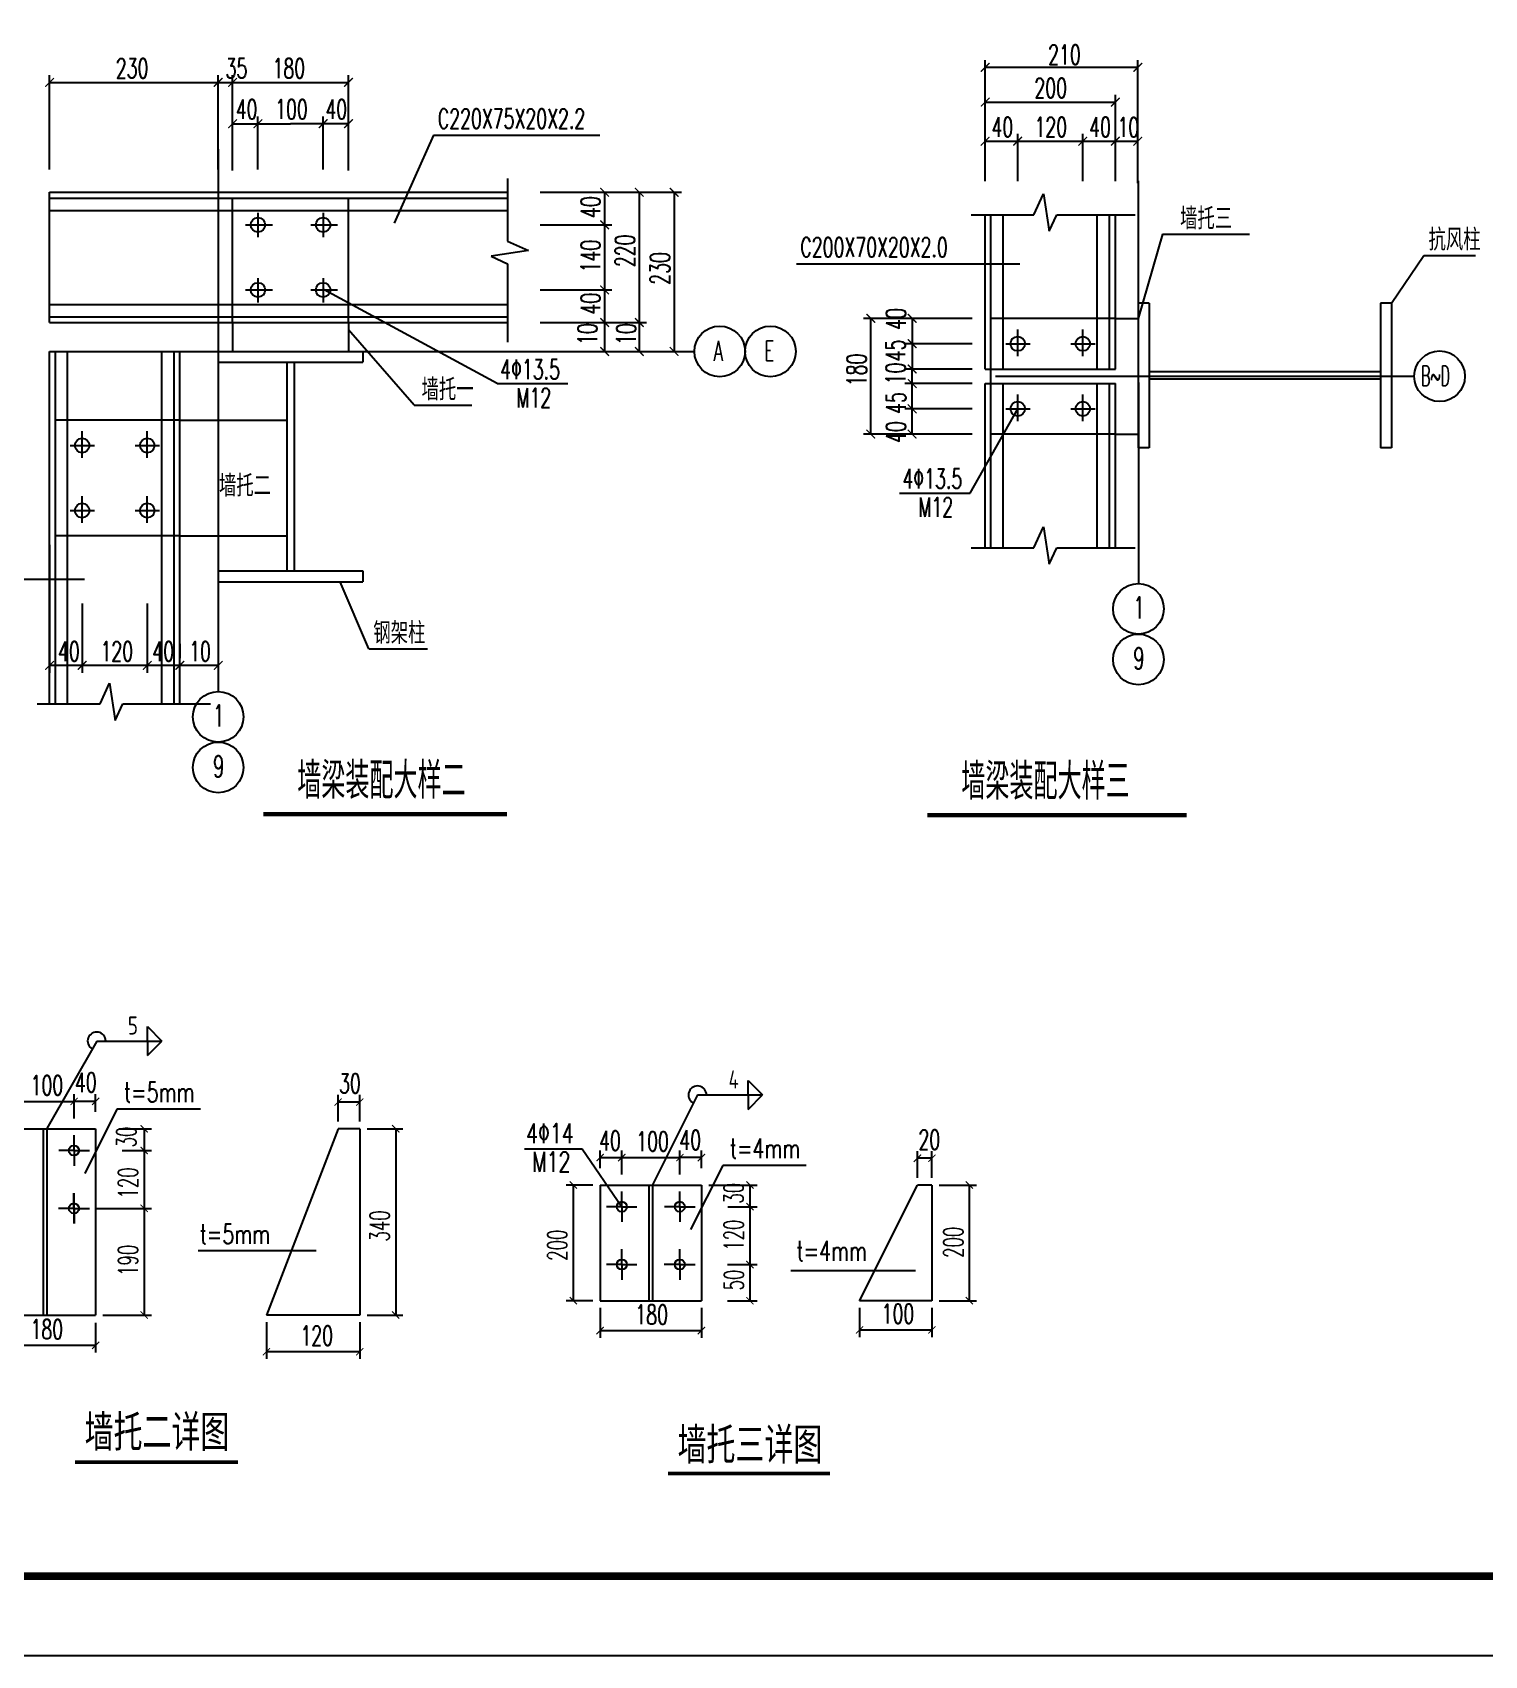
# Model space of a CAD drawing. Extents: x -307088 to 5640332, y -3541089 to -2181377.
# Drawn here: x 5549745 to 5577179, y -3476089 to -3445414 of the extents above; entities that cross this region are included whole.
import ezdxf
from ezdxf.enums import TextEntityAlignment as Align

# ---------------------------------------------------------------- set-up
doc = ezdxf.new("R2010")
doc.units = 0
doc.header["$LTSCALE"] = 100
doc.header["$MEASUREMENT"] = 0
for name, pattern in [('2', [1850, 1200, -300, 50, -300]), ('ACAD_ISO02W100', [15, 12, -3]), ('HIDDEN', [0.375, 0.25, -0.125]), ('HIDDENX2', [19.05, 12.7, -6.35])]:
    doc.linetypes.add(name, pattern=pattern)
doc.layers.get('0').update_dxf_attribs({"linetype": 'CONTINUOUS'})
doc.layers.get('DEFPOINTS').update_dxf_attribs({"linetype": 'CONTINUOUS'})
for name, color, linetype in [('10', 7, 'CONTINUOUS'), ('LAYER1', 7, 'CONTINUOUS'), ('PUB_TITLE', 4, 'CONTINUOUS'), ('轴线__点划线', 253, '2')]:
    doc.layers.add(name, color=color, linetype=linetype)
doc.styles.add('_HZTXT', font='tssdeng.shx', dxfattribs={"width": 0.8, "bigfont": 'HZTXT.shx'})
doc.styles.add('_SIMPLEX', font='SIMPLEX.shx', dxfattribs={"width": 0.8})
doc.styles.add('_SIMPLEX1', font='SIMPLEX1.shx', dxfattribs={"width": 0.6})
doc.styles.add('FS', font='romanc.shx', dxfattribs={"width": 0.7, "height": 400, "bigfont": 'tssdchn.shx'})
doc.styles.add('HZTXT', font='pdatxt.shx', dxfattribs={"width": 0.75, "bigfont": 'tssdchn.shx'})
doc.styles.get("Standard").update_dxf_attribs({"font": 'tssdeng.shx', "height": 3, "bigfont": 'tssdchn.shx'})

msp = doc.modelspace()

# ---------------------------------------------------------------- linework, layer by layer
at = {"color": 3, "linetype": 'ByBlock'}
for p, q in [((5567744.2, -3446678.9), (5567744.2, -3445935.9)), ((5570628, -3448216.2), (5570628, -3445935.9)), ((5550068.2, -3448004.8), (5550068.2, -3446220.7)), ((5553253.9, -3448004.8), (5553253.9, -3446220.7)), ((5553527.3, -3448004.8), (5553527.3, -3446220.7)), ((5553527.3, -3448025.4), (5553527.3, -3446220.7)), ((5555714.3, -3448025.4), (5555714.3, -3446220.7)), ((5567744.2, -3446072.6), (5570628, -3446072.6)), ((5550068.2, -3446357.3), (5553527.3, -3446357.3)), ((5553527.3, -3446357.3), (5555714.3, -3446357.3)), ((5567744.2, -3447799.8), (5567744.2, -3446594)), ((5570204.5, -3447799.8), (5570204.5, -3446594)), ((5567744.2, -3446730.7), (5570204.5, -3446730.7)), ((5570204.5, -3447668), (5570204.5, -3446678.1)), ((5570628, -3448262.9), (5570628, -3446678.1)), ((5550068.2, -3448004.8), (5550068.2, -3447001.9)), ((5553527.3, -3448004.8), (5553527.3, -3447001.9)), ((5553527.3, -3448025.4), (5553527.3, -3447001.9)), ((5553527.3, -3447138.6), (5554005.7, -3447138.6)), ((5554005.7, -3448004.8), (5554005.7, -3447001.9)), ((5554005.7, -3447138.6), (5554620.8, -3447138.6)), ((5555235.9, -3447138.6), (5554620.8, -3447138.6)), ((5555235.9, -3448004.8), (5555235.9, -3447001.9)), ((5555714.3, -3447138.6), (5555235.9, -3447138.6)), ((5555714.3, -3448025.4), (5555714.3, -3447001.9)), ((5567744.2, -3448222.7), (5567744.2, -3447332.2)), ((5567744.2, -3447468.9), (5568359.3, -3447468.9)), ((5568359.3, -3448141.6), (5568359.3, -3447332.2)), ((5568359.3, -3448222.7), (5568359.3, -3447332.2)), ((5568359.3, -3447468.9), (5569589.4, -3447468.9)), ((5569589.4, -3448222.7), (5569589.4, -3447332.2)), ((5569589.4, -3448141.6), (5569589.4, -3447332.2)), ((5569589.4, -3447468.9), (5570204.5, -3447468.9)), ((5570204.5, -3448222.7), (5570204.5, -3447332.2)), ((5570204.5, -3448222.7), (5570204.5, -3447332.2)), ((5570204.5, -3447468.9), (5570628, -3447468.9)), ((5570628, -3448262.9), (5570628, -3447332.2)), ((5559337.5, -3448435.5), (5560691.8, -3448435.5)), ((5560322.7, -3448435.5), (5561345.9, -3448435.5)), ((5560555.1, -3448435.5), (5560555.1, -3449050.6)), ((5561209.2, -3448435.5), (5561209.2, -3450895.9)), ((5561345.1, -3448435.5), (5562004, -3448435.5)), ((5561867.3, -3448435.5), (5561867.3, -3451442.6)), ((5559337.5, -3449050.6), (5560691.8, -3449050.6)), ((5559343.3, -3449050.6), (5560691.8, -3449050.6)), ((5560555.1, -3449050.6), (5560555.1, -3450280.8)), ((5559337.5, -3450280.8), (5560691.8, -3450280.8)), ((5559343.3, -3450280.8), (5560691.8, -3450280.8)), ((5560555.1, -3450280.8), (5560555.1, -3450895.9)), ((5559337.5, -3450895.9), (5560691.8, -3450895.9)), ((5559337.5, -3450895.9), (5560691.8, -3450895.9)), ((5560322.7, -3450895.9), (5561345.9, -3450895.9)), ((5560356, -3450895.9), (5561345.9, -3450895.9)), ((5560555.1, -3450895.9), (5560555.1, -3451442.6)), ((5561209.2, -3450895.9), (5561209.2, -3451442.6)), ((5565584.2, -3453005.1), (5565584.2, -3450818.1)), ((5567497, -3450818.1, -2.7), (5566228.8, -3450818.1)), ((5566365.5, -3450818.1), (5566365.5, -3451296.5)), ((5559297.4, -3451442.6), (5560691.8, -3451442.6)), ((5559297.4, -3451442.6), (5561345.9, -3451442.6)), ((5559416.5, -3451442.6), (5562004, -3451442.6)), ((5567497, -3451296.5), (5566228.8, -3451296.5)), ((5567497, -3451296.5), (5566228.8, -3451296.5)), ((5566365.5, -3451296.5), (5566365.5, -3451774.9)), ((5567334.1, -3451774.9), (5566228.8, -3451774.9)), ((5567497, -3451774.9), (5566228.8, -3451774.9)), ((5566365.5, -3452048.3), (5566365.5, -3451774.9)), ((5567497, -3452048.3), (5566228.8, -3452048.3)), ((5567497, -3452048.3), (5566228.8, -3452048.3)), ((5566365.5, -3452526.7), (5566365.5, -3452048.3)), ((5567497, -3452526.7), (5566228.8, -3452526.7)), ((5567497, -3452526.7), (5566228.8, -3452526.7)), ((5566365.5, -3453005.1), (5566365.5, -3452526.7)), ((5567313.5, -3453005.1), (5565447.5, -3453005.1)), ((5567497, -3453005.1), (5566228.8, -3453005.1)), ((5550068.2, -3455094.5), (5550068.2, -3457513.6)), ((5550683.3, -3456205.5), (5550683.3, -3457513.6)), ((5550683.3, -3456205.5), (5550683.3, -3457513.6)), ((5551913.4, -3456205.5), (5551913.4, -3457513.6)), ((5551913.4, -3456205.5), (5551913.4, -3457513.6)), ((5553253.9, -3456205.5), (5553253.9, -3457513.6)), ((5553253.9, -3456205.5), (5553253.9, -3457513.6)), ((5550683.3, -3457377), (5550068.2, -3457377)), ((5551913.4, -3457377), (5550683.3, -3457377)), ((5552528.5, -3457377), (5551913.4, -3457377)), ((5553253.9, -3457377), (5552528.5, -3457377)), ((5549432.6, -3465615.9), (5550531.6, -3465615.9)), ((5550531.6, -3465937), (5550531.6, -3465479.2)), ((5550531.6, -3465937), (5550531.6, -3465479.2)), ((5550938.9, -3465615.9), (5550531.6, -3465615.9)), ((5550938.9, -3465815.3), (5550938.9, -3465479.2)), ((5555518.6, -3465997.7), (5555518.6, -3465491.9)), ((5555928.7, -3465628.6), (5555518.6, -3465628.6)), ((5555928.7, -3465997.7), (5555928.7, -3465491.9)), ((5551379.2, -3466134.4), (5551992, -3466134.4)), ((5551855.3, -3466134.4), (5551855.3, -3466544.5)), ((5556065.4, -3466134.4), (5556744.6, -3466134.4)), ((5556607.9, -3466134.4), (5556607.9, -3469654.1)), ((5551438.1, -3466544.5), (5551992, -3466544.5)), ((5551439, -3466544.5), (5551992, -3466544.5)), ((5551855.3, -3466544.5), (5551855.3, -3467638)), ((5560470.4, -3466877.5), (5560470.4, -3466541.4)), ((5560877.7, -3466999.1), (5560877.7, -3466541.4)), ((5560877.7, -3466999.1), (5560877.7, -3466541.4)), ((5561976.7, -3466999.1), (5561976.7, -3466541.4)), ((5561976.7, -3466999.1), (5561976.7, -3466541.4)), ((5562384, -3466877.5), (5562384, -3466541.4)), ((5566464.4, -3467059.8), (5566464.4, -3466554)), ((5566737.8, -3467059.8), (5566737.8, -3466554)), ((5560470.4, -3466678.1), (5560877.7, -3466678.1)), ((5560877.7, -3466678.1), (5561976.7, -3466678.1)), ((5562384, -3466678.1), (5561976.7, -3466678.1)), ((5566737.8, -3466690.7), (5566464.4, -3466690.7)), ((5560333.7, -3467196.5), (5559826.5, -3467196.5)), ((5559963.1, -3467196.5), (5559963.1, -3469383.5)), ((5562520.7, -3467196.5), (5563437.1, -3467196.5)), ((5563300.4, -3467196.5), (5563300.4, -3467606.6)), ((5566874.5, -3467196.5), (5567582, -3467196.5)), ((5567445.3, -3469383.5), (5567445.3, -3467196.5)), ((5550951.2, -3467638), (5551992, -3467638)), ((5551433.5, -3467638), (5551992, -3467638)), ((5551855.3, -3467638), (5551855.3, -3469654.1)), ((5562883.2, -3467606.6), (5563437.1, -3467606.6)), ((5562884.1, -3467606.6), (5563437.1, -3467606.6)), ((5563300.4, -3467606.6), (5563300.4, -3468700.1)), ((5562878.6, -3468700.1), (5563437.1, -3468700.1)), ((5562878.6, -3468700.1), (5563437.1, -3468700.1)), ((5563300.4, -3468700.1), (5563300.4, -3469383.5)), ((5560333.7, -3469383.5), (5559826.5, -3469383.5)), ((5560470.4, -3469520.2), (5560470.4, -3470084.6)), ((5562384, -3469520.2), (5562384, -3470084.6)), ((5562878.6, -3469383.5), (5563437.1, -3469383.5)), ((5565370.7, -3469520.2), (5565370.7, -3470071.8)), ((5566737.8, -3469520.2), (5566737.8, -3470071.8)), ((5566874.5, -3469383.5), (5567582, -3469383.5)), ((5550938.9, -3469798.4), (5550938.9, -3470362.7)), ((5551075.6, -3469654.1), (5551992, -3469654.1)), ((5554164.6, -3469790.8), (5554164.6, -3470484.1)), ((5555928.7, -3469790.8), (5555928.7, -3470484.1)), ((5556065.4, -3469654.1), (5556744.6, -3469654.1)), ((5560470.4, -3469947.9), (5562384, -3469947.9)), ((5565370.7, -3469935.1), (5566737.8, -3469935.1)), ((5549025.3, -3470226), (5550938.9, -3470226)), ((5555928.7, -3470347.4), (5554164.6, -3470347.4))]:
    msp.add_line(p, q, dxfattribs=at)
at = {"color": 3, "linetype": 'Continuous', "ltscale": 50}
for p, q in [((5557320.5, -3447358.3), (5556575.9, -3449016.3)), ((5557320.5, -3447358.3), (5560461.3, -3447358.3)), ((5558721.4, -3448171.1), (5558721.4, -3449357.1)), ((5550068.2, -3448435.5), (5554484.1, -3448435.5)), ((5550068.2, -3450895.9), (5550068.2, -3448435.5)), ((5554484.1, -3448435.5), (5558721.4, -3448435.5)), ((5568665.8, -3448858.1), (5568846.4, -3448464.5)), ((5568846.4, -3448464.5), (5568952.2, -3449168.8)), ((5550068.2, -3448777.2), (5554484.1, -3448777.2)), ((5554484.1, -3448777.2), (5558721.4, -3448777.2)), ((5553771, -3449050.6), (5554277.1, -3449050.6)), ((5554005.7, -3448824.9), (5554005.7, -3449285)), ((5555001.2, -3449050.6), (5555507.2, -3449050.6)), ((5555235.9, -3448824.9), (5555235.9, -3449285)), ((5567479.7, -3448858.1), (5568665.8, -3448858.1)), ((5567744.2, -3451774.9), (5567744.2, -3448858.1)), ((5568085.9, -3451774.9), (5568085.9, -3448858.1)), ((5568952.2, -3449168.8), (5569096.2, -3448858.1)), ((5569096.2, -3448858.1), (5570576, -3448858.1)), ((5569862.8, -3451774.9), (5569862.8, -3448858.1)), ((5570204.5, -3451774.9), (5570204.5, -3448858.1)), ((5558721.4, -3449357.1), (5559115, -3449537.7)), ((5571092.5, -3449225), (5570635.4, -3450818.1)), ((5571092.5, -3449225), (5572738.9, -3449225)), ((5559115, -3449537.7), (5558410.7, -3449643.5)), ((5558410.7, -3449643.5), (5558721.4, -3449787.5)), ((5558721.4, -3449787.5), (5558721.4, -3451267.3)), ((5564176.7, -3449787.3), (5568401.4, -3449787.3)), ((5553771, -3450280.8), (5554277.1, -3450280.8)), ((5554005.7, -3450055.1), (5554005.7, -3450515.2)), ((5555001.2, -3450280.8), (5555507.2, -3450280.8)), ((5555235.9, -3450055.1), (5555235.9, -3450515.2)), ((5558525.6, -3452051.1), (5555254.2, -3450280.8)), ((5550068.2, -3450554.2), (5554484.1, -3450554.2)), ((5554484.1, -3450554.2), (5558721.4, -3450554.2)), ((5570635.4, -3450531), (5570635.4, -3453264.8)), ((5570840.4, -3450531), (5570635.4, -3450531)), ((5570840.4, -3450531), (5570840.4, -3453264.8)), ((5575214.4, -3450531), (5575214.4, -3453264.8)), ((5575419.4, -3450531), (5575214.4, -3450531)), ((5575419.4, -3450531), (5575419.4, -3453264.8)), ((5550068.2, -3450895.9), (5554484.1, -3450895.9)), ((5553527.3, -3450895.9), (5553527.3, -3451442.6)), ((5554484.1, -3450895.9), (5558721.4, -3450895.9)), ((5555714.3, -3450895.9), (5555714.3, -3451442.6)), ((5570204.5, -3450818.1), (5570635.4, -3450818.1)), ((5556955.8, -3452456), (5555714.3, -3451035.2)), ((5568359.3, -3451531.2), (5568359.3, -3451025.1)), ((5569589.4, -3451531.2), (5569589.4, -3451025.1)), ((5550068.2, -3458103.7), (5550068.2, -3451442.6)), ((5550068.2, -3451442.6), (5552528.5, -3451442.6)), ((5550409.9, -3458103.7), (5550409.9, -3451442.6)), ((5552186.8, -3458103.7), (5552186.8, -3451442.6)), ((5552528.5, -3458103.7), (5552528.5, -3451442.6)), ((5553253.9, -3451442.6), (5553253.9, -3451647.7)), ((5553253.9, -3451442.6), (5555987.7, -3451442.6)), ((5555987.7, -3451442.6), (5555987.7, -3451647.7)), ((5568133.6, -3451296.5), (5568593.6, -3451296.5)), ((5569363.8, -3451296.5), (5569823.8, -3451296.5)), ((5553253.9, -3451647.7), (5555987.7, -3451647.7)), ((5554552.4, -3451647.7), (5554552.4, -3455590.4)), ((5554689.1, -3451647.7), (5554689.1, -3455590.4)), ((5567744.2, -3451774.9), (5570204.5, -3451774.9)), ((5575214.4, -3451829.6), (5570840.4, -3451829.6)), ((5567744.2, -3455152.5), (5567744.2, -3452048.3)), ((5567744.2, -3452048.3), (5570204.5, -3452048.3)), ((5568085.9, -3455152.5), (5568085.9, -3452048.3)), ((5569862.8, -3455152.5), (5569862.8, -3452048.3)), ((5570204.5, -3455152.5), (5570204.5, -3452048.3)), ((5575214.4, -3451966.3), (5570840.4, -3451966.3)), ((5556955.8, -3452456), (5558044.2, -3452456)), ((5568359.3, -3452761.4), (5568359.3, -3452255.3)), ((5569589.4, -3452761.4), (5569589.4, -3452255.3)), ((5552528.5, -3452741.2), (5554552.4, -3452741.2)), ((5567460.1, -3454118.3), (5568359.3, -3452526.7)), ((5568133.6, -3452526.7), (5568593.6, -3452526.7)), ((5569363.8, -3452526.7), (5569823.8, -3452526.7)), ((5550683.3, -3453454.3), (5550683.3, -3452948.2)), ((5551913.4, -3453454.3), (5551913.4, -3452948.2)), ((5570204.5, -3453005.1), (5570635.4, -3453005.1)), ((5550457.6, -3453219.6), (5550917.6, -3453219.6)), ((5551687.8, -3453219.6), (5552147.8, -3453219.6)), ((5570840.4, -3453264.8), (5570635.4, -3453264.8)), ((5575419.4, -3453264.8), (5575214.4, -3453264.8)), ((5550683.3, -3454684.5), (5550683.3, -3454178.4)), ((5551913.4, -3454684.5), (5551913.4, -3454178.4)), ((5566124.6, -3454118.3), (5567460.1, -3454118.3)), ((5550457.6, -3454449.8), (5550917.6, -3454449.8)), ((5551687.8, -3454449.8), (5552147.8, -3454449.8)), ((5568665.8, -3455152.5), (5568846.4, -3454758.9)), ((5568846.4, -3454758.9), (5568952.2, -3455463.2)), ((5552528.5, -3454928.2), (5554552.4, -3454928.2)), ((5567479.7, -3455152.5), (5568665.8, -3455152.5)), ((5568952.2, -3455463.2), (5569096.2, -3455152.5)), ((5569096.2, -3455152.5), (5570576, -3455152.5)), ((5546500.7, -3455748.1), (5550725.4, -3455748.1)), ((5553253.9, -3455590.4), (5553253.9, -3455795.4)), ((5553253.9, -3455590.4), (5555987.7, -3455590.4)), ((5553253.9, -3455795.4), (5555987.7, -3455795.4)), ((5556098.2, -3457065.9), (5555556.1, -3455795.4)), ((5555987.7, -3455590.4), (5555987.7, -3455795.4)), ((5556098.2, -3457065.9), (5557205.9, -3457065.9)), ((5551021.1, -3458103.7), (5551201.7, -3457710.1)), ((5551201.7, -3457710.1), (5551307.4, -3458414.4)), ((5549835, -3458103.7), (5551021.1, -3458103.7)), ((5551307.4, -3458414.4), (5551451.4, -3458103.7)), ((5551451.4, -3458103.7), (5553109.9, -3458103.7))]:
    msp.add_line(p, q, dxfattribs=at)
at = {"linetype": 'HIDDEN', "ltscale": 1000}
for p, q in [((5550068.2, -3448544.9), (5554484.1, -3448544.9)), ((5554484.1, -3448544.9), (5558721.4, -3448544.9)), ((5567853.5, -3451930), (5567853.5, -3448858.1)), ((5570095.2, -3451774.9), (5570095.2, -3448858.1)), ((5550068.2, -3450786.5), (5554484.1, -3450786.5)), ((5554484.1, -3450786.5), (5558721.4, -3450786.5)), ((5550177.5, -3458103.7), (5550177.5, -3451442.6)), ((5552419.2, -3458103.7), (5552419.2, -3451442.6)), ((5567853.5, -3455152.5), (5567853.5, -3451930)), ((5570095.2, -3455152.5), (5570095.2, -3452048.3))]:
    msp.add_line(p, q, dxfattribs=at)
at = {"color": 3, "linetype": 'HIDDENX2', "ltscale": 30}
for p, q in [((5553527.3, -3450895.9), (5553527.3, -3448544.9)), ((5555714.3, -3450895.9), (5555714.3, -3448544.9)), ((5570204.5, -3450818.1), (5567853.5, -3450818.1)), ((5552528.5, -3452741.2), (5550177.5, -3452741.2)), ((5570204.5, -3453005.1), (5567853.5, -3453005.1)), ((5552528.5, -3454928.2), (5550169.3, -3454928.2))]:
    msp.add_line(p, q, dxfattribs=at)
for p, q in [((5575419.4, -3450531), (5576033.5, -3449632.3)), ((5576033.5, -3449632.3), (5577007.7, -3449632.3)), ((5550958.8, -3464475.6), (5550016.2, -3466128.7)), ((5562308.8, -3465495.1), (5561461.3, -3467190.8))]:
    msp.add_line(p, q)
at = {"color": 3}
for p, q in [((5567334.1, -3450818.1), (5565447.5, -3450818.1)), ((5558525.6, -3452051.1), (5559861, -3452051.1)), ((5552528.5, -3456966.9), (5552528.5, -3457240.3)), ((5552528.5, -3456966.9), (5552528.5, -3457240.3))]:
    msp.add_line(p, q, dxfattribs=at)
at = {"color": 0, "linetype": 'ByBlock'}
for points, const_width in [([(5567826.2, -3445990.6), (5567662.2, -3446154.6)], 24.6), ([(5570546, -3446154.6), (5570710, -3445990.6)], 24.6), ([(5550150.2, -3446275.3), (5549986.1, -3446439.4)], 24.6), ([(5553171.9, -3446439.4), (5553335.9, -3446275.3)], 24.6), ([(5553445.3, -3446439.4), (5553609.3, -3446275.3)], 24.6), ([(5553609.3, -3446275.3), (5553445.3, -3446439.4)], 24.6), ([(5555632.3, -3446439.4), (5555796.3, -3446275.3)], 24.6), ([(5567826.2, -3446648.7), (5567662.2, -3446812.7)], 24.6), ([(5570122.5, -3446812.7), (5570286.6, -3446648.7)], 24.6), ([(5553445.3, -3447220.6), (5553609.3, -3447056.6)], 24.6), ([(5553609.3, -3447056.6), (5553445.3, -3447220.6)], 24.6), ([(5553923.7, -3447220.6), (5554087.7, -3447056.6)], 24.6), ([(5554087.7, -3447056.6), (5553923.7, -3447220.6)], 24.6), ([(5555317.9, -3447056.6), (5555153.9, -3447220.6)], 24.6), ([(5555153.9, -3447220.6), (5555317.9, -3447056.6)], 24.6), ([(5555632.3, -3447220.6), (5555796.3, -3447056.6)], 24.6), ([(5567826.2, -3447386.9), (5567662.2, -3447550.9)], 24.6), ([(5568277.2, -3447550.9), (5568441.3, -3447386.9)], 24.6), ([(5568441.3, -3447386.9), (5568277.2, -3447550.9)], 24.6), ([(5569671.5, -3447386.9), (5569507.4, -3447550.9)], 24.6), ([(5569507.4, -3447550.9), (5569671.5, -3447386.9)], 24.6), ([(5570286.6, -3447386.9), (5570122.5, -3447550.9)], 24.6), ([(5570122.5, -3447550.9), (5570286.6, -3447386.9)], 24.6), ([(5570546, -3447550.9), (5570710, -3447386.9)], 24.6), ([(5560637.1, -3448517.5), (5560473.1, -3448353.5)], 24.6), ([(5561291.2, -3448517.5), (5561127.2, -3448353.5)], 24.6), ([(5561949.3, -3448517.5), (5561785.3, -3448353.5)], 24.6), ([(5560637.1, -3449132.6), (5560473.1, -3448968.6)], 24.6), ([(5560473.1, -3448968.6), (5560637.1, -3449132.6)], 24.6), ([(5560473.1, -3450198.8), (5560637.1, -3450362.8)], 24.6), ([(5560637.1, -3450362.8), (5560473.1, -3450198.8)], 24.6), ([(5560637.1, -3450977.9), (5560473.1, -3450813.9)], 24.6), ([(5560473.1, -3450813.9), (5560637.1, -3450977.9)], 24.6), ([(5561127.2, -3450813.9), (5561291.2, -3450977.9)], 24.6), ([(5561291.2, -3450977.9), (5561127.2, -3450813.9)], 24.6), ([(5565666.2, -3450900.1), (5565502.2, -3450736.1)], 24.6), ([(5566447.5, -3450900.1), (5566283.5, -3450736.1)], 24.6), ([(5566447.5, -3451378.5), (5566283.5, -3451214.5)], 24.6), ([(5566283.5, -3451214.5), (5566447.5, -3451378.5)], 24.6), ([(5560473.1, -3451360.6), (5560637.1, -3451524.6)], 24.6), ([(5561127.2, -3451360.6), (5561291.2, -3451524.6)], 24.6), ([(5561785.3, -3451360.6), (5561949.3, -3451524.6)], 24.6), ([(5566283.5, -3451692.9), (5566447.5, -3451856.9)], 24.6), ([(5566447.5, -3451856.9), (5566283.5, -3451692.9)], 24.6), ([(5566447.5, -3452130.3), (5566283.5, -3451966.3)], 24.6), ([(5566283.5, -3451966.3), (5566447.5, -3452130.3)], 24.6), ([(5566283.5, -3452444.7), (5566447.5, -3452608.7)], 24.6), ([(5566447.5, -3452608.7), (5566283.5, -3452444.7)], 24.6), ([(5565502.2, -3452923.1), (5565666.2, -3453087.1)], 24.6), ([(5566283.5, -3452923.1), (5566447.5, -3453087.1)], 24.6), ([(5550150.2, -3457294.9), (5549986.1, -3457459)], 24.6), ([(5550765.3, -3457294.9), (5550601.2, -3457459)], 24.6), ([(5550601.2, -3457459), (5550765.3, -3457294.9)], 24.6), ([(5551995.5, -3457294.9), (5551831.4, -3457459)], 24.6), ([(5551831.4, -3457459), (5551995.5, -3457294.9)], 24.6), ([(5552446.5, -3457459), (5552610.5, -3457294.9)], 24.6), ([(5552610.5, -3457294.9), (5552446.5, -3457459)], 24.6), ([(5553171.9, -3457459), (5553335.9, -3457294.9)], 24.6), ([(5553335.9, -3457294.9), (5553171.9, -3457459)], 24.6), ([(5550463.2, -3465684.3), (5550599.9, -3465547.6)], 20.5), ([(5550599.9, -3465547.6), (5550463.2, -3465684.3)], 20.5), ([(5550870.5, -3465684.3), (5551007.2, -3465547.6)], 20.5), ([(5555587, -3465560.2), (5555450.3, -3465696.9)], 20.5), ([(5555860.3, -3465696.9), (5555997, -3465560.2)], 20.5), ([(5551923.7, -3466202.7), (5551787, -3466066.1)], 20.5), ([(5556676.2, -3466202.7), (5556539.6, -3466066.1)], 20.5), ([(5551787, -3466476.1), (5551923.7, -3466612.8)], 20.5), ([(5551923.7, -3466612.8), (5551787, -3466476.1)], 20.5), ([(5560538.7, -3466609.7), (5560402, -3466746.4)], 20.5), ([(5560809.3, -3466746.4), (5560946, -3466609.7)], 20.5), ([(5560946, -3466609.7), (5560809.3, -3466746.4)], 20.5), ([(5562045, -3466609.7), (5561908.3, -3466746.4)], 20.5), ([(5561908.3, -3466746.4), (5562045, -3466609.7)], 20.5), ([(5562315.6, -3466746.4), (5562452.3, -3466609.7)], 20.5), ([(5566532.8, -3466622.4), (5566396.1, -3466759)], 20.5), ([(5566669.5, -3466759), (5566806.2, -3466622.4)], 20.5), ([(5560031.5, -3467264.9), (5559894.8, -3467128.2)], 20.5), ([(5563368.8, -3467264.9), (5563232.1, -3467128.2)], 20.5), ([(5567513.6, -3467264.9), (5567377, -3467128.2)], 20.5), ([(5551787, -3467569.6), (5551923.7, -3467706.3)], 20.5), ([(5551923.7, -3467706.3), (5551787, -3467569.6)], 20.5), ([(5563368.8, -3467674.9), (5563232.1, -3467538.2)], 20.5), ([(5563232.1, -3467538.2), (5563368.8, -3467674.9)], 20.5), ([(5563232.1, -3468631.7), (5563368.8, -3468768.4)], 20.5), ([(5563368.8, -3468768.4), (5563232.1, -3468631.7)], 20.5), ([(5559894.8, -3469315.2), (5560031.5, -3469451.9)], 20.5), ([(5563232.1, -3469315.2), (5563368.8, -3469451.9)], 20.5), ([(5567377, -3469315.2), (5567513.6, -3469451.9)], 20.5), ([(5551787, -3469585.8), (5551923.7, -3469722.4)], 20.5), ([(5556539.6, -3469585.8), (5556676.2, -3469722.4)], 20.5), ([(5560538.7, -3469879.6), (5560402, -3470016.2)], 20.5), ([(5562315.6, -3470016.2), (5562452.3, -3469879.6)], 20.5), ([(5565439.1, -3469866.8), (5565302.4, -3470003.5)], 20.5), ([(5566669.5, -3470003.5), (5566806.2, -3469866.8)], 20.5), ([(5550870.5, -3470294.4), (5551007.2, -3470157.7)], 20.5), ([(5554233, -3470279), (5554096.3, -3470415.7)], 20.5), ([(5555860.3, -3470415.7), (5555997, -3470279)], 20.5)]:
    msp.add_lwpolyline(points, dxfattribs=dict(at, const_width=const_width))
at = {"color": 3, "linetype": 'Continuous', "ltscale": 50, "const_width": 82}
for points in [[(5554107.1, -3460190.4), (5558708.8, -3460190.4)], [(5566652.9, -3460207.1), (5571548.4, -3460207.1)]]:
    msp.add_lwpolyline(points, dxfattribs=at)
at = {"color": 3, "linetype": 'Continuous', "ltscale": 50}
for centre in [(5554005.7, -3449050.6), (5555235.9, -3449050.6), (5554005.7, -3450280.8), (5555235.9, -3450280.8), (5568359.3, -3451296.5), (5569589.4, -3451296.5), (5568359.3, -3452526.7), (5569589.4, -3452526.7), (5550683.3, -3453219.6), (5551913.4, -3453219.6), (5550683.3, -3454449.8), (5551913.4, -3454449.8)]:
    msp.add_circle(centre, 136.7, dxfattribs=at)
at = {"color": 3, "ltscale": 50}
for centre in [(5562729.9, -3451442.6), (5563686.7, -3451442.6), (5576330.7, -3451911.6), (5570639.7, -3456306.8), (5570639.7, -3457263.6), (5553253.9, -3458348.1), (5553253.9, -3459304.9)]:
    msp.add_circle(centre, 478.4, dxfattribs=at)
at = {"layer": '10'}
for p, q in [((5551915.6, -3464475.6), (5551915.6, -3464202.2)), ((5551915.6, -3464202.2), (5552189, -3464475.6)), ((5550958.8, -3464475.6), (5552189, -3464475.6)), ((5551915.6, -3464475.6), (5551915.6, -3464748.9)), ((5551915.6, -3464748.9), (5552189, -3464475.6)), ((5563265.6, -3465495.1), (5563265.6, -3465221.7)), ((5563265.6, -3465221.7), (5563539, -3465495.1)), ((5562308.8, -3465495.1), (5563539, -3465495.1)), ((5563265.6, -3465768.4), (5563539, -3465495.1)), ((5563265.6, -3465495.1), (5563265.6, -3465768.4))]:
    msp.add_line(p, q, dxfattribs=at)
for centre in [(5550958.8, -3464475.6), (5562308.8, -3465495.1)]:
    msp.add_arc(centre, 170.9, 0, 238.61415, dxfattribs=at)
at = {"layer": 'DEFPOINTS', "color": 3, "linetype": 'ByBlock'}
for p in [(5570628, -3446072.6), (5553284, -3446357.3), (5553527.3, -3446357.3), (5555714.3, -3446357.3), (5570204.5, -3446730.7), (5553527.3, -3447138.6), (5554005.7, -3447138.6), (5555235.9, -3447138.6), (5567744.2, -3447089), (5568359.3, -3447468.9), (5569589.4, -3447468.9), (5570204.5, -3447468.9), (5570438.1, -3447468.2), (5570628, -3447468.9), (5567744.2, -3447905), (5570204.5, -3447905), (5550068.2, -3448414.8), (5550068.2, -3448414.8), (5553527.3, -3448414.8), (5553527.3, -3448435.5), (5553527.3, -3448435.5), (5555714.3, -3448435.5), (5555714.3, -3448435.5), (5558721.4, -3448435.5), (5559912.6, -3448435.5), (5560935, -3448435.5), (5554005.7, -3448709.2), (5554005.7, -3448709.2), (5554620.8, -3448632), (5554620.8, -3448632), (5555235.9, -3448709.2), (5555235.9, -3448709.2), (5553527.3, -3448824.9), (5555507.2, -3449050.6), (5558721.4, -3449050.6), (5560555.1, -3449050.6), (5567744.2, -3448858.1), (5568359.3, -3448858.1), (5569589.4, -3448858.1), (5570204.5, -3448858.1), (5570204.5, -3448858.1), (5570751.3, -3448898.3), (5570751.3, -3448898.3), (5560555.1, -3449727.1), (5560555.1, -3449727.1), (5555507.2, -3450280.8), (5558721.4, -3450280.8), (5560555.1, -3450280.8), (5550068.2, -3450895.9), (5558721.4, -3450895.9), (5558721.4, -3450895.9), (5559912.6, -3450895.9), (5559945.9, -3450895.9), (5560555.1, -3450895.9), (5561209.2, -3450895.9), (5565584.2, -3450818.1), (5567744.2, -3450818.1), (5567744.2, -3450818.1), (5568359.3, -3451025.1), (5569589.4, -3451025.1), (5550068.2, -3451442.6), (5550068.2, -3451442.6), (5555987.7, -3451442.6), (5558681.2, -3451442.6), (5558721.4, -3451442.6), (5560555.1, -3451442.6), (5561209.2, -3451442.6), (5561867.3, -3451442.6), (5566365.5, -3451296.5), (5568017.9, -3451296.5), (5568017.9, -3451296.5), (5566365.5, -3451774.9), (5566365.5, -3451774.9), (5567744.2, -3451774.9), (5568017.9, -3451774.9), (5566365.5, -3452048.3), (5568017.9, -3452048.3), (5568017.9, -3452048.3), (5566365.5, -3452526.7), (5568017.9, -3452526.7), (5568017.9, -3452526.7), (5567723.5, -3453005.1), (5568133.6, -3453005.1), (5550457.6, -3453219.6), (5570675.3, -3453264.8), (5550068.2, -3453834.7), (5550068.2, -3453834.7), (5550068.2, -3453834.7), (5550457.6, -3454449.8), (5550068.2, -3454684.5), (5550683.3, -3454684.5), (5550683.3, -3454684.5), (5551913.4, -3454684.5), (5551913.4, -3454684.5), (5553253.9, -3455795.4), (5553253.9, -3455795.4), (5554620.8, -3455795.4), (5550068.2, -3457377), (5550683.3, -3457377), (5551913.4, -3457377), (5552528.5, -3457377), (5552528.5, -3457377), (5552528.5, -3457377), (5553253.9, -3457377)]:
    msp.add_point(p, dxfattribs=at)
at = {"layer": 'DEFPOINTS', "color": 0, "linetype": 'ByBlock'}
for p in [(5550531.6, -3465615.9), (5550531.6, -3465615.9), (5555518.6, -3465628.6), (5550938.9, -3465952), (5550531.6, -3466073.6), (5550531.6, -3466073.6), (5551242.5, -3466134.4), (5555518.6, -3466134.4), (5555928.7, -3466134.4), (5555928.7, -3466134.4), (5551301.4, -3466544.5), (5551302.4, -3466544.5), (5551855.3, -3466544.5), (5560877.7, -3466678.1), (5561976.7, -3466678.1), (5561976.7, -3466678.1), (5566464.4, -3466690.7), (5560470.4, -3467014.1), (5560877.7, -3467135.8), (5560877.7, -3467135.8), (5561976.7, -3467135.8), (5561976.7, -3467135.8), (5562384, -3467014.1), (5560470.4, -3467196.5), (5562384, -3467196.5), (5566737.8, -3467196.5), (5567445.3, -3467196.5), (5550814.5, -3467638), (5551296.8, -3467638), (5551855.3, -3467638), (5563300.4, -3467606.6), (5563300.4, -3468700.1), (5559963.1, -3469383.5), (5560470.4, -3469383.5), (5560470.4, -3469383.5), (5562384, -3469383.5), (5563300.4, -3469383.5), (5565370.7, -3469383.5), (5566737.8, -3469383.5), (5566737.8, -3469383.5), (5551855.3, -3469654.1), (5554164.6, -3469654.1), (5555928.7, -3469654.1), (5555928.7, -3469654.1), (5556607.9, -3469654.1), (5562384, -3469947.9), (5566737.8, -3469935.1), (5550938.9, -3470226), (5554164.6, -3470347.4)]:
    msp.add_point(p, dxfattribs=at)
at = {"layer": 'LAYER1', "color": 1}
for p, q in [((5551341.5, -3465762.7), (5550733.3, -3466978.2)), ((5552918.8, -3465762.7), (5551341.5, -3465762.7)), ((5550530.7, -3466541.7), (5550530.7, -3466256)), ((5550531.6, -3466541.7), (5550531.6, -3466256)), ((5550527.9, -3466544.5), (5550242.2, -3466544.5)), ((5550528.8, -3466544.5), (5550243.2, -3466544.5)), ((5550529.3, -3466544.5), (5550532, -3466544.5)), ((5550533, -3466544.5), (5550530.2, -3466544.5)), ((5550530.7, -3466545.8), (5550530.7, -3466543.1)), ((5550530.7, -3466547.2), (5550530.7, -3466832.9)), ((5550531.6, -3466545.8), (5550531.6, -3466543.1)), ((5550531.6, -3466547.2), (5550531.6, -3466832.9)), ((5550533.4, -3466544.5), (5550819.1, -3466544.5)), ((5550534.4, -3466544.5), (5550820, -3466544.5)), ((5559039, -3466512.1), (5560127.9, -3466512.1)), ((5560127.9, -3466512.1), (5560877.7, -3467609.4)), ((5562786.6, -3466824.9), (5562178.4, -3468040.3)), ((5564363.9, -3466824.9), (5562786.6, -3466824.9)), ((5550526.1, -3467635.2), (5550526.1, -3467349.5)), ((5550531.6, -3467635.2), (5550531.6, -3467349.5)), ((5560877.7, -3467603.8), (5560877.7, -3467318.2)), ((5561975.8, -3467603.8), (5561975.8, -3467318.2)), ((5561976.7, -3467603.8), (5561976.7, -3467318.2)), ((5550523.3, -3467638), (5550237.6, -3467638)), ((5550528.8, -3467638), (5550243.2, -3467638)), ((5550524.7, -3467638), (5550527.4, -3467638)), ((5550526.1, -3467639.3), (5550526.1, -3467636.6)), ((5550526.1, -3467640.7), (5550526.1, -3467926.4)), ((5550528.8, -3467638), (5550814.5, -3467638)), ((5550533, -3467638), (5550530.2, -3467638)), ((5550531.6, -3467639.3), (5550531.6, -3467636.6)), ((5550531.6, -3467640.7), (5550531.6, -3467926.4)), ((5550534.4, -3467638), (5550820, -3467638)), ((5560874.9, -3467606.6), (5560589.2, -3467606.6)), ((5560876.3, -3467606.6), (5560879, -3467606.6)), ((5560877.7, -3467608), (5560877.7, -3467605.2)), ((5560877.7, -3467609.4), (5560877.7, -3467895)), ((5560880.4, -3467606.6), (5561166.1, -3467606.6)), ((5561973, -3467606.6), (5561687.3, -3467606.6)), ((5561973.9, -3467606.6), (5561688.3, -3467606.6)), ((5561974.4, -3467606.6), (5561977.1, -3467606.6)), ((5561978.1, -3467606.6), (5561975.3, -3467606.6)), ((5561975.8, -3467608), (5561975.8, -3467605.2)), ((5561975.8, -3467609.4), (5561975.8, -3467895)), ((5561976.7, -3467608), (5561976.7, -3467605.2)), ((5561976.7, -3467609.4), (5561976.7, -3467895)), ((5561978.5, -3467606.6), (5562264.2, -3467606.6)), ((5561979.5, -3467606.6), (5562265.1, -3467606.6)), ((5560877.7, -3468697.3), (5560877.7, -3468411.7)), ((5561976.7, -3468697.3), (5561976.7, -3468411.7)), ((5555105.2, -3468443.3), (5552872.5, -3468443.3)), ((5560874.9, -3468700.1), (5560589.2, -3468700.1)), ((5560876.3, -3468700.1), (5560879, -3468700.1)), ((5560877.7, -3468701.5), (5560877.7, -3468698.7)), ((5560877.7, -3468702.9), (5560877.7, -3468988.5)), ((5560880.4, -3468700.1), (5561166.1, -3468700.1)), ((5561968.4, -3468700.1), (5561682.7, -3468700.1)), ((5561973.9, -3468700.1), (5561688.3, -3468700.1)), ((5561969.8, -3468700.1), (5561972.5, -3468700.1)), ((5561971.2, -3468701.5), (5561971.2, -3468698.7)), ((5561973.9, -3468700.1), (5562259.6, -3468700.1)), ((5561978.1, -3468700.1), (5561975.3, -3468700.1)), ((5561976.7, -3468701.5), (5561976.7, -3468698.7)), ((5561976.7, -3468702.9), (5561976.7, -3468988.5)), ((5561979.5, -3468700.1), (5562265.1, -3468700.1)), ((5566425.5, -3468819), (5564074.6, -3468819))]:
    msp.add_line(p, q, dxfattribs=at)
at = {"layer": 'LAYER1', "color": 3}
for p, q in [((5549025.3, -3466134.4), (5550938.9, -3466134.4)), ((5550938.9, -3466134.4), (5550938.9, -3469654.1)), ((5550938.9, -3466134.4), (5550938.9, -3468321.4)), ((5555518.6, -3466134.4), (5554164.6, -3469654.1)), ((5555928.7, -3466134.4), (5555518.6, -3466134.4)), ((5560470.4, -3467196.5), (5562384, -3467196.5)), ((5560470.4, -3467196.5), (5560470.4, -3469383.5)), ((5562384, -3467196.5), (5562384, -3469383.5)), ((5562384, -3467196.5), (5562384, -3469383.5)), ((5565370.7, -3469383.5), (5566464.4, -3467196.5)), ((5560470.4, -3469383.5), (5562384, -3469383.5)), ((5566737.8, -3469383.5), (5565370.7, -3469383.5)), ((5549025.3, -3469654.1), (5550938.9, -3469654.1)), ((5555928.7, -3469654.1), (5554164.6, -3469654.1))]:
    msp.add_line(p, q, dxfattribs=at)
at = {"layer": 'LAYER1', "color": 3, "linetype": 'ACAD_ISO02W100', "ltscale": 5}
for p, q in [((5549947.9, -3466134.4), (5549947.9, -3469654.1)), ((5550016.2, -3466134.4), (5550016.2, -3469654.1)), ((5561393, -3467196.5), (5561393, -3469383.5)), ((5561461.3, -3467196.5), (5561461.3, -3469383.5))]:
    msp.add_line(p, q, dxfattribs=at)
at = {"layer": 'LAYER1', "color": 3, "ltscale": 5}
for p, q in [((5555928.7, -3466134.4), (5555928.7, -3469654.1)), ((5566737.8, -3467196.5), (5566464.4, -3467196.5)), ((5566737.8, -3467196.5), (5566737.8, -3469383.5))]:
    msp.add_line(p, q, dxfattribs=at)
at = {"layer": 'LAYER1', "color": 3, "const_width": 68.3}
for points in [[(5550549.1, -3472433.5), (5553626.2, -3472433.5)], [(5561751.5, -3472647.1), (5564812.6, -3472647.1)]]:
    msp.add_lwpolyline(points, dxfattribs=at)
at = {"layer": 'LAYER1', "color": 3}
for centre in [(5550528.8, -3466544.5), (5550528.8, -3466544.5), (5550528.8, -3467638), (5550528.8, -3467638), (5560880.4, -3467606.6), (5561973.9, -3467606.6), (5561973.9, -3467606.6), (5560880.4, -3468700.1), (5561973.9, -3468700.1), (5561973.9, -3468700.1)]:
    msp.add_circle(centre, 95.7, dxfattribs=at)
at = {"layer": 'PUB_TITLE'}
msp.add_lwpolyline([(5479576.3, -3476089.1), (5591026.3, -3476089.1), (5591026.3, -3413089.1), (5479576.3, -3413089.1)], close=True, dxfattribs=at)
at = {"layer": 'PUB_TITLE', "const_width": 150}
msp.add_lwpolyline([(5483326.3, -3474589.1), (5589526.3, -3474589.1), (5589526.3, -3414589.1), (5483326.3, -3414589.1)], close=True, dxfattribs=at)
at = {"layer": '轴线__点划线'}
for p, q in [((5553253.9, -3447620.3), (5553253.9, -3457869.7)), ((5570632.4, -3448216.2), (5570639.7, -3455828.4)), ((5550136.5, -3451442.6), (5562251.5, -3451442.6)), ((5567940.6, -3451911.6), (5575852.3, -3451911.6))]:
    msp.add_line(p, q, dxfattribs=at)

# ---------------------------------------------------------------- texts
at = {"color": 3}
for s, height, style, width, p in [('210', 369.06, '_SIMPLEX1', 0.65, (5568933.6, -3446018)), ('230', 369.06, '_SIMPLEX1', 0.65, (5551319.1, -3446275.3)), ('35', 369.06, '_SIMPLEX1', 0.65, (5553392.8, -3446275.3)), ('180', 369.06, '_SIMPLEX1', 0.65, (5554280.2, -3446275.3)), ('200', 369.06, '_SIMPLEX1', 0.65, (5568673.9, -3446648.7)), ('40', 369.06, '_SIMPLEX1', 0.65, (5553584.8, -3447048.8)), ('100', 369.06, '_SIMPLEX1', 0.65, (5554330.3, -3447048.8)), ('40', 369.06, '_SIMPLEX1', 0.65, (5555279.5, -3447048.8)), ('C220X75X20X2.2  ', 369.056, '_SIMPLEX1', 0.65, (5557402.3, -3447227.5)), ('40', 369.06, '_SIMPLEX1', 0.65, (5567863.8, -3447386.9)), ('120', 369.06, '_SIMPLEX1', 0.65, (5568674.9, -3447386.9)), ('40', 369.06, '_SIMPLEX1', 0.65, (5569709.1, -3447386.9)), ('10', 369.06, '_SIMPLEX1', 0.65, (5570243.6, -3447389.6)), ('墙托三', 410.06, '_HZTXT', 0.8, (5571426, -3449136.9)), ('抗风柱', 410.06, '_HZTXT', 0.8, (5576119.9, -3449535.3)), ('C200X70X20X2.0', 369.056, '_SIMPLEX1', 0.65, (5564252.1, -3449656.6)), ('4\x8213.5', 369.06, '_SIMPLEX1', 0.65, (5558581, -3451965.5)), ('墙托一', 410.06, '_HZTXT', 0.8, (5557095.2, -3452367.9)), ('M12', 369.06, '_SIMPLEX1', 0.65, (5558888.1, -3452504)), ('4\x8213.5', 369.06, '_SIMPLEX1', 0.65, (5566180, -3454032.7)), ('墙托二', 410.06, '_HZTXT', 0.8, (5553268.8, -3454185.5)), ('M12', 369.06, '_SIMPLEX1', 0.65, (5566480.7, -3454571.2)), ('钢架柱', 410.06, '_HZTXT', 0.8, (5556184.5, -3456968.8)), ('40', 369.06, '_SIMPLEX1', 0.65, (5550227.4, -3457294.9)), ('120', 369.06, '_SIMPLEX1', 0.65, (5551028.9, -3457294.9)), ('40', 369.06, '_SIMPLEX1', 0.65, (5552009.8, -3457294.9)), ('10', 369.06, '_SIMPLEX1', 0.65, (5552705.3, -3457294.9)), ('墙梁装配大样二', 683.44, 'HZTXT', 0.7, (5554747.6, -3459895.4)), ('墙梁装配大样三', 683.44, 'HZTXT', 0.7, (5567293.4, -3459912.2)), ('100', 369.06, '_SIMPLEX', 0.65, (5549709.3, -3465496.3)), ('40', 369.06, '_SIMPLEX', 0.65, (5550546.6, -3465443.1)), ('30', 369.06, '_SIMPLEX', 0.65, (5555537.2, -3465461.3)), ('40', 369.06, '_SIMPLEX', 0.65, (5560451.2, -3466542.8)), ('100', 369.06, '_SIMPLEX', 0.65, (5561151.3, -3466558.5)), ('40', 369.06, '_SIMPLEX', 0.65, (5561965.6, -3466532.1)), ('20', 369.06, '_SIMPLEX', 0.65, (5566483.1, -3466523.4)), ('180', 369.06, '_SIMPLEX', 0.65, (5561135, -3469828.3)), ('100', 369.06, '_SIMPLEX', 0.65, (5565787.8, -3469815.5)), ('180', 369.06, '_SIMPLEX', 0.65, (5549707.6, -3470106.4)), ('120', 369.06, '_SIMPLEX', 0.65, (5554806.1, -3470227.8))]:
    msp.add_text(s, height=height, dxfattribs=dict(at, style=style, width=width)).set_placement(p)
at = {"color": 3, "style": '_SIMPLEX1'}
for s, width, p in [('40', 0.65, (5560473.1, -3448920.2)), ('140', 0.65, (5560473.1, -3449949.9)), ('220', 0.65, (5561123.6, -3449849.6)), ('230', 0.65, (5561785.3, -3450182)), ('40', 0.65, (5560473.1, -3450745.9)), ('40', 0.65, (5566243, -3451034.1)), ('10', 0.65, (5560415, -3451319.8)), ('10', 0.65, (5561147.4, -3451319.8)), ('180', 0.65, (5565502.2, -3452101.3)), ('45', 0.65, (5566234, -3451629.4)), ('10', 0.65, (5566236.2, -3452065.1)), ('45', 0.65, (5566243, -3452621.8)), ('40', 0.65, (5566243, -3453171.5)), ('30', 0.62, (5551704.8, -3466485.6)), ('120', 0.62, (5551735.7, -3467451.9)), ('30', 0.62, (5563175, -3467547.7)), ('340', 0.62, (5556488.3, -3468265.3)), ('200', 0.62, (5559843.5, -3468627.8)), ('120', 0.62, (5563176.3, -3468439.4)), ('200', 0.62, (5567325.7, -3468572.9)), ('190', 0.62, (5551735.7, -3468913.9)), ('50', 0.62, (5563180.8, -3469188))]:
    msp.add_text(s, height=369.06, rotation=90, dxfattribs=dict(at, width=width)).set_placement(p)
at = {"color": 3, "ltscale": 50, "style": 'FS'}
for s, height, width, p in [('A', 382.7, 0.6, (5562616.3, -3451622.4)), ('E', 382.7, 0.6, (5563573.1, -3451622.4)), ('B~D', 382.72, 0.5, (5575982.2, -3452094.9)), ('1', 410.1, 0.58, (5570546.4, -3456490.1)), ('9', 410.1, 0.58, (5570546.4, -3457446.9)), ('1', 410.1, 0.58, (5553160.6, -3458531.4)), ('9', 410.1, 0.58, (5553160.6, -3459488.2))]:
    msp.add_text(s, height=height, dxfattribs=dict(at, width=width)).set_placement(p)
at = {"layer": '10'}
for s, width, p, p2 in [('5', 1.039995, (5551546.5, -3464352.5), (5551737.9, -3464352.5)), ('4', 0.970662, (5562896.6, -3465372), (5563087.9, -3465372))]:
    msp.add_text(s, height=341.7, dxfattribs=dict(at, width=width)).set_placement(p, p2, align=Align.FIT)
at = {"layer": 'LAYER1', "color": 2, "style": '_SIMPLEX1', "width": 0.7}
for s, p in [('t=5mm', (5551474.5, -3465629.8)), ('4\x8214', (5559070.1, -3466408.4)), ('M12', (5559187.9, -3466944.5)), ('t=4mm', (5562919.6, -3466691.9)), ('t=5mm', (5552904.3, -3468310.3)), ('t=4mm', (5564178.6, -3468629.1))]:
    msp.add_text(s, height=375.89, dxfattribs=at).set_placement(p)
at = {"layer": 'LAYER1', "style": '_HZTXT', "width": 0.8}
for s, p in [('墙托二详图', (5550730.3, -3472221)), ('墙托三详图', (5561932.7, -3472460.8))]:
    msp.add_text(s, height=683.44, dxfattribs=at).set_placement(p)

doc.saveas('drawing.dxf')
